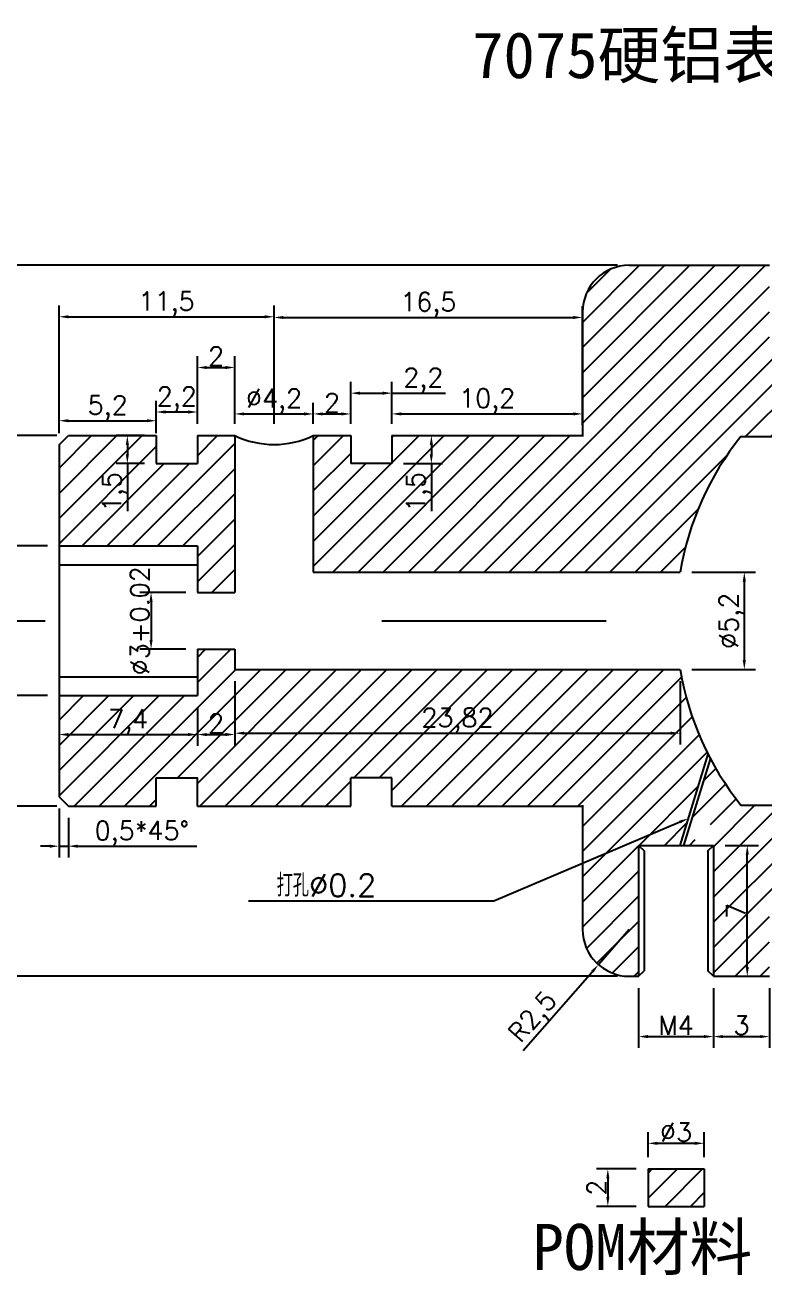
# Model space of a CAD drawing. Header units: millimetres. Extents: x 6817 to 15937, y -5221 to -164.
# Drawn here: x 9620 to 9659.5, y -1800.1 to -1733.3 of the extents above; entities that cross this region are included whole.
import ezdxf
from ezdxf import colors
from ezdxf.entities.mleader import LeaderData, LeaderLine
from ezdxf.math import Vec2, Vec3

# ---------------------------------------------------------------- set-up
doc = ezdxf.new("R2010")
doc.units = ezdxf.units.MM
doc.linetypes.add('ACAD_ISO03W100', pattern=[30, 12, -18])
doc.layers.add('图层2', color=108, linetype='Continuous')
doc.styles.get("Standard").update_dxf_attribs({"font": 'txt', "bigfont": 'gbcbig.shx'})
doc.dimstyles.new('ISO-25', dxfattribs={"dimtxt": 1, "dimasz": 0.5, "dimexe": 0.6, "dimexo": 0.625, "dimgap": 0.1, "dimtad": 1, "dimtxsty": 'Standard', "dimcen": 2.5, "dimadec": 0, "dimazin": 0, "dimtfac": 1, "dimtmove": 0, "dimatfit": 3, "dimfxl": 0, "dimarcsym": 0})

# ---------------------------------------------------------------- blocks, each defined once
blk = doc.blocks.new('*D389')
at = {"layer": 'Defpoints', "color": 0, "linetype": 'ByBlock', "transparency": 16777216}
for p in [(9652.305, -1746.144), (9606, -1784.144), (9652.305, -1784.144)]:
    blk.add_point(p, dxfattribs=at)
at = {"layer": '图层2', "color": 0, "linetype": 'ByBlock', "lineweight": -2, "transparency": 16777216}
for p, q in [((9651.68, -1746.144), (9605.4, -1746.144)), ((9606, -1746.644), (9606, -1783.644)), ((9651.68, -1784.144), (9605.4, -1784.144))]:
    blk.add_line(p, q, dxfattribs=at)
at = {"layer": '图层2', "color": 0, "linetype": 'ByBlock', "transparency": 16777216}
for points in [[(9605.917, -1746.644), (9606.083, -1746.644), (9606, -1746.144)], [(9605.917, -1783.644), (9606.083, -1783.644), (9606, -1784.144)]]:
    blk.add_solid(points, dxfattribs=at)
at = {"layer": '图层2', "color": 0, "linetype": 'ByBlock', "transparency": 16777216, "insert": (9605.4, -1765.144), "char_height": 1, "attachment_point": 5, "rotation": 90}
blk.add_mtext('%%C38', dxfattribs=at)
blk = doc.blocks.new('*D390')
at = {"layer": 'Defpoints', "color": 0, "linetype": 'ByBlock', "transparency": 16777216}
for p in [(9622.305, -1755.244), (9611.656, -1775.044), (9622.305, -1775.044)]:
    blk.add_point(p, dxfattribs=at)
at = {"layer": '图层2', "color": 0, "linetype": 'ByBlock', "lineweight": -2, "transparency": 16777216}
for p, q in [((9621.68, -1755.244), (9611.056, -1755.244)), ((9611.656, -1755.744), (9611.656, -1774.544)), ((9621.68, -1775.044), (9611.056, -1775.044))]:
    blk.add_line(p, q, dxfattribs=at)
at = {"layer": '图层2', "color": 0, "linetype": 'ByBlock', "transparency": 16777216}
for points in [[(9611.573, -1755.744), (9611.739, -1755.744), (9611.656, -1755.244)], [(9611.573, -1774.544), (9611.739, -1774.544), (9611.656, -1775.044)]]:
    blk.add_solid(points, dxfattribs=at)
at = {"layer": '图层2', "color": 0, "linetype": 'ByBlock', "transparency": 16777216, "insert": (9610.973, -1765.144), "char_height": 1, "attachment_point": 5, "rotation": 90}
blk.add_mtext('%%C19,8', dxfattribs=at)
blk = doc.blocks.new('*D289')
at = {"layer": 'Defpoints', "color": 0, "linetype": 'ByBlock', "transparency": 16777216}
for p in [(9633.305, -1748.896), (9621.805, -1755.244), (9633.305, -1755.244)]:
    blk.add_point(p, dxfattribs=at)
at = {"layer": '图层2', "color": 0, "linetype": 'ByBlock', "lineweight": -2, "transparency": 16777216}
for p, q in [((9621.805, -1754.619), (9621.805, -1748.296)), ((9633.305, -1754.619), (9633.305, -1748.296)), ((9622.305, -1748.896), (9632.805, -1748.896))]:
    blk.add_line(p, q, dxfattribs=at)
at = {"layer": '图层2', "color": 0, "linetype": 'ByBlock', "transparency": 16777216}
for points in [[(9622.305, -1748.813), (9622.305, -1748.979), (9621.805, -1748.896)], [(9632.805, -1748.813), (9632.805, -1748.979), (9633.305, -1748.896)]]:
    blk.add_solid(points, dxfattribs=at)
at = {"layer": '图层2', "color": 0, "linetype": 'ByBlock', "transparency": 16777216, "insert": (9627.555, -1748.213), "char_height": 1, "attachment_point": 5}
blk.add_mtext('11,5', dxfattribs=at)
blk = doc.blocks.new('*D391')
at = {"layer": 'Defpoints', "color": 0, "linetype": 'ByBlock', "transparency": 16777216}
for p in [(9627.005, -1754.451), (9621.805, -1755.744), (9627.005, -1755.744)]:
    blk.add_point(p, dxfattribs=at)
at = {"layer": '图层2', "color": 0, "linetype": 'ByBlock', "lineweight": -2, "transparency": 16777216}
for p, q in [((9621.805, -1755.119), (9621.805, -1753.851)), ((9627.005, -1755.119), (9627.005, -1753.851)), ((9622.305, -1754.451), (9626.505, -1754.451))]:
    blk.add_line(p, q, dxfattribs=at)
at = {"layer": '图层2', "color": 0, "linetype": 'ByBlock', "transparency": 16777216}
for points in [[(9622.305, -1754.368), (9622.305, -1754.534), (9621.805, -1754.451)], [(9626.505, -1754.368), (9626.505, -1754.534), (9627.005, -1754.451)]]:
    blk.add_solid(points, dxfattribs=at)
at = {"layer": '图层2', "color": 0, "linetype": 'ByBlock', "transparency": 16777216, "insert": (9624.405, -1753.768), "char_height": 1, "attachment_point": 5}
blk.add_mtext('5,2', dxfattribs=at)
blk = doc.blocks.new('*D392')
at = {"layer": 'Defpoints', "color": 0, "linetype": 'ByBlock', "transparency": 16777216}
for p in [(9629.205, -1753.983), (9627.005, -1755.244), (9629.205, -1755.244)]:
    blk.add_point(p, dxfattribs=at)
at = {"layer": '图层2', "color": 0, "linetype": 'ByBlock', "lineweight": -2, "transparency": 16777216}
for p, q in [((9627.005, -1754.619), (9627.005, -1753.383)), ((9629.205, -1754.619), (9629.205, -1753.383)), ((9627.505, -1753.983), (9628.705, -1753.983))]:
    blk.add_line(p, q, dxfattribs=at)
at = {"layer": '图层2', "color": 0, "linetype": 'ByBlock', "transparency": 16777216}
for points in [[(9627.505, -1753.899), (9627.505, -1754.066), (9627.005, -1753.983)], [(9628.705, -1753.899), (9628.705, -1754.066), (9629.205, -1753.983)]]:
    blk.add_solid(points, dxfattribs=at)
at = {"layer": '图层2', "color": 0, "linetype": 'ByBlock', "transparency": 16777216, "insert": (9628.105, -1753.299), "char_height": 1, "attachment_point": 5}
blk.add_mtext('2,2', dxfattribs=at)
blk = doc.blocks.new('*D393')
at = {"layer": 'Defpoints', "color": 0, "linetype": 'ByBlock', "transparency": 16777216}
for p in [(9631.205, -1751.608), (9629.205, -1755.244), (9631.205, -1755.244)]:
    blk.add_point(p, dxfattribs=at)
at = {"layer": '图层2', "color": 0, "linetype": 'ByBlock', "lineweight": -2, "transparency": 16777216}
for p, q in [((9629.205, -1754.619), (9629.205, -1751.008)), ((9629.705, -1751.608), (9630.705, -1751.608)), ((9631.205, -1754.619), (9631.205, -1751.008))]:
    blk.add_line(p, q, dxfattribs=at)
at = {"layer": '图层2', "color": 0, "linetype": 'ByBlock', "transparency": 16777216}
for points in [[(9629.705, -1751.524), (9629.705, -1751.691), (9629.205, -1751.608)], [(9630.705, -1751.524), (9630.705, -1751.691), (9631.205, -1751.608)]]:
    blk.add_solid(points, dxfattribs=at)
at = {"layer": '图层2', "color": 0, "linetype": 'ByBlock', "transparency": 16777216, "insert": (9630.205, -1751.008), "char_height": 1, "attachment_point": 5}
blk.add_mtext('2', dxfattribs=at)
blk = doc.blocks.new('*D394')
at = {"layer": 'Defpoints', "color": 0, "linetype": 'ByBlock', "transparency": 16777216}
for p in [(9635.405, -1754.088), (9631.205, -1755.244), (9635.405, -1755.244)]:
    blk.add_point(p, dxfattribs=at)
at = {"layer": '图层2', "color": 0, "linetype": 'ByBlock', "lineweight": -2, "transparency": 16777216}
for p, q in [((9631.205, -1754.619), (9631.205, -1753.488)), ((9635.405, -1754.619), (9635.405, -1753.488)), ((9631.705, -1754.088), (9634.905, -1754.088))]:
    blk.add_line(p, q, dxfattribs=at)
at = {"layer": '图层2', "color": 0, "linetype": 'ByBlock', "transparency": 16777216}
for points in [[(9631.705, -1754.005), (9631.705, -1754.171), (9631.205, -1754.088)], [(9634.905, -1754.005), (9634.905, -1754.171), (9635.405, -1754.088)]]:
    blk.add_solid(points, dxfattribs=at)
at = {"layer": '图层2', "color": 0, "linetype": 'ByBlock', "transparency": 16777216, "insert": (9633.305, -1753.405), "char_height": 1, "attachment_point": 5}
blk.add_mtext('%%C4,2', dxfattribs=at)
blk = doc.blocks.new('*D395')
at = {"layer": 'Defpoints', "color": 0, "linetype": 'ByBlock', "transparency": 16777216}
for p in [(9637.405, -1754.088), (9635.405, -1755.244), (9637.405, -1755.244)]:
    blk.add_point(p, dxfattribs=at)
at = {"layer": '图层2', "color": 0, "linetype": 'ByBlock', "lineweight": -2, "transparency": 16777216}
for p, q in [((9635.405, -1754.619), (9635.405, -1753.488)), ((9637.405, -1754.619), (9637.405, -1753.488)), ((9635.905, -1754.088), (9636.905, -1754.088))]:
    blk.add_line(p, q, dxfattribs=at)
at = {"layer": '图层2', "color": 0, "linetype": 'ByBlock', "transparency": 16777216}
for points in [[(9635.905, -1754.005), (9635.905, -1754.171), (9635.405, -1754.088)], [(9636.905, -1754.005), (9636.905, -1754.171), (9637.405, -1754.088)]]:
    blk.add_solid(points, dxfattribs=at)
at = {"layer": '图层2', "color": 0, "linetype": 'ByBlock', "transparency": 16777216, "insert": (9636.405, -1753.488), "char_height": 1, "attachment_point": 5}
blk.add_mtext('2', dxfattribs=at)
blk = doc.blocks.new('*D396')
at = {"layer": 'Defpoints', "color": 0, "linetype": 'ByBlock', "transparency": 16777216}
for p in [(9639.605, -1752.978), (9637.405, -1755.244), (9639.605, -1755.244)]:
    blk.add_point(p, dxfattribs=at)
at = {"layer": '图层2', "color": 0, "linetype": 'ByBlock', "lineweight": -2, "transparency": 16777216}
for p, q in [((9637.405, -1754.619), (9637.405, -1752.378)), ((9637.905, -1752.978), (9639.105, -1752.978)), ((9639.605, -1754.619), (9639.605, -1752.378)), ((9639.605, -1752.978), (9642.472, -1752.978))]:
    blk.add_line(p, q, dxfattribs=at)
at = {"layer": '图层2', "color": 0, "linetype": 'ByBlock', "transparency": 16777216}
for points in [[(9637.905, -1752.894), (9637.905, -1753.061), (9637.405, -1752.978)], [(9639.105, -1752.894), (9639.105, -1753.061), (9639.605, -1752.978)]]:
    blk.add_solid(points, dxfattribs=at)
at = {"layer": '图层2', "color": 0, "linetype": 'ByBlock', "transparency": 16777216, "insert": (9641.288, -1752.294), "char_height": 1, "attachment_point": 5}
blk.add_mtext('2,2', dxfattribs=at)
blk = doc.blocks.new('*D397')
at = {"layer": 'Defpoints', "color": 0, "linetype": 'ByBlock', "transparency": 16777216}
for p in [(9649.805, -1754.087), (9639.605, -1755.244), (9649.805, -1755.294)]:
    blk.add_point(p, dxfattribs=at)
at = {"layer": '图层2', "color": 0, "linetype": 'ByBlock', "lineweight": -2, "transparency": 16777216}
for p, q in [((9639.605, -1754.619), (9639.605, -1753.487)), ((9649.805, -1754.669), (9649.805, -1753.487)), ((9640.105, -1754.087), (9649.305, -1754.087))]:
    blk.add_line(p, q, dxfattribs=at)
at = {"layer": '图层2', "color": 0, "linetype": 'ByBlock', "transparency": 16777216}
for points in [[(9640.105, -1754.003), (9640.105, -1754.17), (9639.605, -1754.087)], [(9649.305, -1754.003), (9649.305, -1754.17), (9649.805, -1754.087)]]:
    blk.add_solid(points, dxfattribs=at)
at = {"layer": '图层2', "color": 0, "linetype": 'ByBlock', "transparency": 16777216, "insert": (9644.705, -1753.403), "char_height": 1, "attachment_point": 5}
blk.add_mtext('10,2', dxfattribs=at)
blk = doc.blocks.new('*D398')
at = {"layer": 'Defpoints', "color": 0, "linetype": 'ByBlock', "transparency": 16777216}
for p in [(9627.005, -1755.244), (9625.458, -1756.744), (9627.005, -1756.744)]:
    blk.add_point(p, dxfattribs=at)
at = {"layer": '图层2', "color": 0, "linetype": 'ByBlock', "lineweight": -2, "transparency": 16777216}
for p, q in [((9626.38, -1755.244), (9624.858, -1755.244)), ((9625.458, -1755.744), (9625.458, -1756.244)), ((9626.38, -1756.744), (9624.858, -1756.744)), ((9625.458, -1756.744), (9625.458, -1759.277))]:
    blk.add_line(p, q, dxfattribs=at)
at = {"layer": '图层2', "color": 0, "linetype": 'ByBlock', "transparency": 16777216}
for points in [[(9625.374, -1755.744), (9625.541, -1755.744), (9625.458, -1755.244)], [(9625.374, -1756.244), (9625.541, -1756.244), (9625.458, -1756.744)]]:
    blk.add_solid(points, dxfattribs=at)
at = {"layer": '图层2', "color": 0, "linetype": 'ByBlock', "transparency": 16777216, "insert": (9624.774, -1758.261), "char_height": 1, "attachment_point": 5, "rotation": 90}
blk.add_mtext('1,5', dxfattribs=at)
blk = doc.blocks.new('*D399')
at = {"layer": 'Defpoints', "color": 0, "linetype": 'ByBlock', "transparency": 16777216}
for p in [(9621.805, -1761.144), (9618.07, -1769.144), (9621.805, -1769.144)]:
    blk.add_point(p, dxfattribs=at)
at = {"layer": '图层2', "color": 0, "linetype": 'ByBlock', "lineweight": -2, "transparency": 16777216}
for p, q in [((9621.18, -1761.144), (9617.47, -1761.144)), ((9618.07, -1761.644), (9618.07, -1768.644)), ((9621.18, -1769.144), (9617.47, -1769.144))]:
    blk.add_line(p, q, dxfattribs=at)
at = {"layer": '图层2', "color": 0, "linetype": 'ByBlock', "transparency": 16777216}
for points in [[(9617.987, -1761.644), (9618.154, -1761.644), (9618.07, -1761.144)], [(9617.987, -1768.644), (9618.154, -1768.644), (9618.07, -1769.144)]]:
    blk.add_solid(points, dxfattribs=at)
at = {"layer": '图层2', "color": 0, "linetype": 'ByBlock', "transparency": 16777216, "insert": (9617.47, -1765.144), "char_height": 1, "attachment_point": 5, "rotation": 90}
blk.add_mtext('M8*1', dxfattribs=at)
blk = doc.blocks.new('*D405')
at = {"layer": 'Defpoints', "color": 0, "linetype": 'ByBlock', "transparency": 16777216}
for p in [(9621.805, -1769.144), (9629.205, -1769.144), (9629.205, -1771.223)]:
    blk.add_point(p, dxfattribs=at)
at = {"layer": '图层2', "color": 0, "linetype": 'ByBlock', "lineweight": -2, "transparency": 16777216}
for p, q in [((9621.805, -1769.769), (9621.805, -1771.823)), ((9629.205, -1769.769), (9629.205, -1771.823)), ((9622.305, -1771.223), (9628.705, -1771.223))]:
    blk.add_line(p, q, dxfattribs=at)
at = {"layer": '图层2', "color": 0, "linetype": 'ByBlock', "transparency": 16777216}
for points in [[(9622.305, -1771.139), (9622.305, -1771.306), (9621.805, -1771.223)], [(9628.705, -1771.139), (9628.705, -1771.306), (9629.205, -1771.223)]]:
    blk.add_solid(points, dxfattribs=at)
at = {"layer": '图层2', "color": 0, "linetype": 'ByBlock', "transparency": 16777216, "insert": (9625.505, -1770.539), "char_height": 1, "attachment_point": 5}
blk.add_mtext('7,4', dxfattribs=at)
blk = doc.blocks.new('*D406')
at = {"layer": 'Defpoints', "color": 0, "linetype": 'ByBlock', "transparency": 16777216}
for p in [(9631.205, -1767.744), (9629.205, -1769.144), (9631.205, -1771.223)]:
    blk.add_point(p, dxfattribs=at)
at = {"layer": '图层2', "color": 0, "linetype": 'ByBlock', "lineweight": -2, "transparency": 16777216}
for p, q in [((9631.205, -1768.369), (9631.205, -1771.823)), ((9629.205, -1769.769), (9629.205, -1771.823)), ((9629.705, -1771.223), (9630.705, -1771.223))]:
    blk.add_line(p, q, dxfattribs=at)
at = {"layer": '图层2', "color": 0, "linetype": 'ByBlock', "transparency": 16777216}
for points in [[(9629.705, -1771.139), (9629.705, -1771.306), (9629.205, -1771.223)], [(9630.705, -1771.139), (9630.705, -1771.306), (9631.205, -1771.223)]]:
    blk.add_solid(points, dxfattribs=at)
at = {"layer": '图层2', "color": 0, "linetype": 'ByBlock', "transparency": 16777216, "insert": (9630.205, -1770.623), "char_height": 1, "attachment_point": 5}
blk.add_mtext('2', dxfattribs=at)
blk = doc.blocks.new('*D407')
at = {"layer": 'Defpoints', "color": 0, "linetype": 'ByBlock', "transparency": 16777216}
for p in [(9631.205, -1767.744), (9655.022, -1767.744), (9655.022, -1771.151)]:
    blk.add_point(p, dxfattribs=at)
at = {"layer": '图层2', "color": 0, "linetype": 'ByBlock', "lineweight": -2, "transparency": 16777216}
for p, q in [((9631.205, -1768.369), (9631.205, -1771.751)), ((9655.022, -1768.369), (9655.022, -1771.751)), ((9631.705, -1771.151), (9654.522, -1771.151))]:
    blk.add_line(p, q, dxfattribs=at)
at = {"layer": '图层2', "color": 0, "linetype": 'ByBlock', "transparency": 16777216}
for points in [[(9631.705, -1771.068), (9631.705, -1771.235), (9631.205, -1771.151)], [(9654.522, -1771.068), (9654.522, -1771.235), (9655.022, -1771.151)]]:
    blk.add_solid(points, dxfattribs=at)
at = {"layer": '图层2', "color": 0, "linetype": 'ByBlock', "transparency": 16777216, "insert": (9643.113, -1770.468), "char_height": 1, "attachment_point": 5}
blk.add_mtext('23,82', dxfattribs=at)
blk = doc.blocks.new('*D408')
at = {"layer": 'Defpoints', "color": 0, "linetype": 'ByBlock', "transparency": 16777216}
for p in [(9629.205, -1763.624), (9626.727, -1766.664), (9629.205, -1766.664)]:
    blk.add_point(p, dxfattribs=at)
at = {"layer": '图层2', "color": 0, "linetype": 'ByBlock', "lineweight": -2, "transparency": 16777216}
for p, q in [((9628.58, -1763.624), (9626.127, -1763.624)), ((9626.727, -1764.124), (9626.727, -1766.164)), ((9628.58, -1766.664), (9626.127, -1766.664))]:
    blk.add_line(p, q, dxfattribs=at)
at = {"layer": '图层2', "color": 0, "linetype": 'ByBlock', "transparency": 16777216}
for points in [[(9626.644, -1764.124), (9626.81, -1764.124), (9626.727, -1763.624)], [(9626.644, -1766.164), (9626.81, -1766.164), (9626.727, -1766.664)]]:
    blk.add_solid(points, dxfattribs=at)
at = {"layer": '图层2', "color": 0, "linetype": 'ByBlock', "transparency": 16777216, "insert": (9626.127, -1765.144), "char_height": 1, "attachment_point": 5, "rotation": 90}
blk.add_mtext('%%C3+0.02', dxfattribs=at)
blk = doc.blocks.new('*D409')
at = {"layer": 'Defpoints', "color": 0, "linetype": 'ByBlock', "transparency": 16777216}
for p in [(9655.022, -1762.544), (9655.022, -1767.744), (9658.455, -1767.744)]:
    blk.add_point(p, dxfattribs=at)
at = {"layer": '图层2', "color": 0, "linetype": 'ByBlock', "lineweight": -2, "transparency": 16777216}
for p, q in [((9655.647, -1762.544), (9659.055, -1762.544)), ((9658.455, -1763.044), (9658.455, -1767.244)), ((9655.647, -1767.744), (9659.055, -1767.744))]:
    blk.add_line(p, q, dxfattribs=at)
at = {"layer": '图层2', "color": 0, "linetype": 'ByBlock', "transparency": 16777216}
for points in [[(9658.372, -1763.044), (9658.539, -1763.044), (9658.455, -1762.544)], [(9658.372, -1767.244), (9658.539, -1767.244), (9658.455, -1767.744)]]:
    blk.add_solid(points, dxfattribs=at)
at = {"layer": '图层2', "color": 0, "linetype": 'ByBlock', "transparency": 16777216, "insert": (9657.772, -1765.144), "char_height": 1, "attachment_point": 5, "rotation": 90}
blk.add_mtext('%%C5,2', dxfattribs=at)
blk = doc.blocks.new('*D411')
at = {"layer": 'Defpoints', "color": 0, "linetype": 'ByBlock', "transparency": 16777216}
for p in [(9621.805, -1774.544), (9622.305, -1775.044), (9622.305, -1777.189)]:
    blk.add_point(p, dxfattribs=at)
at = {"layer": '图层2', "color": 0, "linetype": 'ByBlock', "lineweight": -2, "transparency": 16777216}
for p, q in [((9621.805, -1775.169), (9621.805, -1777.789)), ((9622.305, -1775.669), (9622.305, -1777.789)), ((9621.305, -1777.189), (9620.805, -1777.189)), ((9621.805, -1777.189), (9622.305, -1777.189)), ((9622.805, -1777.189), (9629.172, -1777.189))]:
    blk.add_line(p, q, dxfattribs=at)
at = {"layer": '图层2', "color": 0, "linetype": 'ByBlock', "transparency": 16777216}
for points in [[(9621.305, -1777.106), (9621.305, -1777.273), (9621.805, -1777.189)], [(9622.805, -1777.106), (9622.805, -1777.273), (9622.305, -1777.189)]]:
    blk.add_solid(points, dxfattribs=at)
at = {"layer": '图层2', "color": 0, "linetype": 'ByBlock', "transparency": 16777216, "insert": (9626.238, -1776.506), "char_height": 1, "attachment_point": 5}
blk.add_mtext('0,5*45%%D', dxfattribs=at)
blk = doc.blocks.new('*D412')
at = {"layer": 'Defpoints', "color": 0, "linetype": 'ByBlock', "transparency": 16777216}
for p in [(9652.805, -1784.144), (9656.805, -1784.144), (9656.805, -1787.365)]:
    blk.add_point(p, dxfattribs=at)
at = {"layer": '图层2', "color": 0, "linetype": 'ByBlock', "lineweight": -2, "transparency": 16777216}
for p, q in [((9652.805, -1784.769), (9652.805, -1787.965)), ((9656.805, -1784.769), (9656.805, -1787.965)), ((9653.305, -1787.365), (9656.305, -1787.365))]:
    blk.add_line(p, q, dxfattribs=at)
at = {"layer": '图层2', "color": 0, "linetype": 'ByBlock', "transparency": 16777216}
for points in [[(9653.305, -1787.282), (9653.305, -1787.449), (9652.805, -1787.365)], [(9656.305, -1787.282), (9656.305, -1787.449), (9656.805, -1787.365)]]:
    blk.add_solid(points, dxfattribs=at)
at = {"layer": '图层2', "color": 0, "linetype": 'ByBlock', "transparency": 16777216, "insert": (9654.805, -1786.765), "char_height": 1, "attachment_point": 5}
blk.add_mtext('M4', dxfattribs=at)
blk = doc.blocks.new('*D413')
at = {"layer": 'Defpoints', "color": 0, "linetype": 'ByBlock', "transparency": 16777216}
for p in [(9656.805, -1777.144), (9658.614, -1777.144), (9656.805, -1784.144)]:
    blk.add_point(p, dxfattribs=at)
at = {"layer": '图层2', "color": 0, "linetype": 'ByBlock', "lineweight": -2, "transparency": 16777216}
for p, q in [((9657.43, -1777.144), (9659.214, -1777.144)), ((9658.614, -1783.644), (9658.614, -1777.644)), ((9657.43, -1784.144), (9659.214, -1784.144))]:
    blk.add_line(p, q, dxfattribs=at)
at = {"layer": '图层2', "color": 0, "linetype": 'ByBlock', "transparency": 16777216}
for points in [[(9658.531, -1777.644), (9658.697, -1777.644), (9658.614, -1777.144)], [(9658.531, -1783.644), (9658.697, -1783.644), (9658.614, -1784.144)]]:
    blk.add_solid(points, dxfattribs=at)
at = {"layer": '图层2', "color": 0, "linetype": 'ByBlock', "transparency": 16777216, "insert": (9658.014, -1780.644), "char_height": 1, "attachment_point": 5, "rotation": 90}
blk.add_mtext('7', dxfattribs=at)
blk = doc.blocks.new('*D415')
at = {"layer": 'Defpoints', "color": 0, "linetype": 'ByBlock', "transparency": 16777216}
for p in [(9656.805, -1784.144), (9659.805, -1784.144), (9659.805, -1787.365)]:
    blk.add_point(p, dxfattribs=at)
at = {"layer": '图层2', "color": 0, "linetype": 'ByBlock', "lineweight": -2, "transparency": 16777216}
for p, q in [((9656.805, -1784.769), (9656.805, -1787.965)), ((9659.805, -1784.769), (9659.805, -1787.965)), ((9657.305, -1787.365), (9659.305, -1787.365))]:
    blk.add_line(p, q, dxfattribs=at)
at = {"layer": '图层2', "color": 0, "linetype": 'ByBlock', "transparency": 16777216}
for points in [[(9657.305, -1787.282), (9657.305, -1787.449), (9656.805, -1787.365)], [(9659.305, -1787.282), (9659.305, -1787.449), (9659.805, -1787.365)]]:
    blk.add_solid(points, dxfattribs=at)
at = {"layer": '图层2', "color": 0, "linetype": 'ByBlock', "transparency": 16777216, "insert": (9658.305, -1786.765), "char_height": 1, "attachment_point": 5}
blk.add_mtext('3', dxfattribs=at)
blk = doc.blocks.new('*D421')
at = {"layer": 'Defpoints', "color": 0, "linetype": 'ByBlock', "transparency": 16777216}
for p in [(9639.605, -1755.244), (9639.605, -1756.744), (9641.717, -1756.744)]:
    blk.add_point(p, dxfattribs=at)
at = {"layer": '图层2', "color": 0, "linetype": 'ByBlock', "lineweight": -2, "transparency": 16777216}
for p, q in [((9640.23, -1755.244), (9642.317, -1755.244)), ((9641.717, -1755.744), (9641.717, -1756.244)), ((9640.23, -1756.744), (9642.317, -1756.744)), ((9641.717, -1756.744), (9641.717, -1759.277))]:
    blk.add_line(p, q, dxfattribs=at)
at = {"layer": '图层2', "color": 0, "linetype": 'ByBlock', "transparency": 16777216}
for points in [[(9641.634, -1755.744), (9641.801, -1755.744), (9641.717, -1755.244)], [(9641.634, -1756.244), (9641.801, -1756.244), (9641.717, -1756.744)]]:
    blk.add_solid(points, dxfattribs=at)
at = {"layer": '图层2', "color": 0, "linetype": 'ByBlock', "transparency": 16777216, "insert": (9641.034, -1758.261), "char_height": 1, "attachment_point": 5, "rotation": 90}
blk.add_mtext('1,5', dxfattribs=at)
blk = doc.blocks.new('*D422')
at = {"layer": 'Defpoints', "color": 0, "linetype": 'ByBlock', "transparency": 16777216}
for p in [(9652.305, -1781.644), (9650.655, -1783.522)]:
    blk.add_point(p, dxfattribs=at)
at = {"layer": '图层2', "color": 0, "linetype": 'ByBlock', "lineweight": -2, "transparency": 16777216}
for p, q in [((9652.305, -1781.644), (9650.655, -1783.522)), ((9646.623, -1788.108), (9650.324, -1783.897))]:
    blk.add_line(p, q, dxfattribs=at)
at = {"layer": '图层2', "color": 0, "linetype": 'ByBlock', "transparency": 16777216}
blk.add_solid([(9650.262, -1783.842), (9650.387, -1783.952), (9650.655, -1783.522)], dxfattribs=at)
at = {"layer": '图层2', "color": 0, "linetype": 'ByBlock', "transparency": 16777216, "insert": (9647.221, -1786.392), "char_height": 1, "attachment_point": 5, "rotation": 48.68456}
blk.add_mtext('R2,5', dxfattribs=at)
blk = doc.blocks.new('*D486')
at = {"layer": 'Defpoints', "color": 0, "linetype": 'ByBlock', "transparency": 16777216}
for p in [(9653.305, -1794.438), (9651.156, -1796.438), (9653.305, -1796.438)]:
    blk.add_point(p, dxfattribs=at)
at = {"layer": '图层2', "color": 0, "linetype": 'ByBlock', "lineweight": -2, "transparency": 16777216}
for p, q in [((9652.68, -1794.438), (9650.556, -1794.438)), ((9651.156, -1794.938), (9651.156, -1795.938)), ((9652.68, -1796.438), (9650.556, -1796.438))]:
    blk.add_line(p, q, dxfattribs=at)
at = {"layer": '图层2', "color": 0, "linetype": 'ByBlock', "transparency": 16777216}
for points in [[(9651.072, -1794.938), (9651.239, -1794.938), (9651.156, -1794.438)], [(9651.072, -1795.938), (9651.239, -1795.938), (9651.156, -1796.438)]]:
    blk.add_solid(points, dxfattribs=at)
at = {"layer": '图层2', "color": 0, "linetype": 'ByBlock', "transparency": 16777216, "insert": (9650.556, -1795.438), "char_height": 1, "attachment_point": 5, "rotation": 90}
blk.add_mtext('2', dxfattribs=at)
blk = doc.blocks.new('*D487')
at = {"layer": 'Defpoints', "color": 0, "linetype": 'ByBlock', "transparency": 16777216}
for p in [(9656.305, -1793.069), (9653.305, -1794.438), (9656.305, -1794.438)]:
    blk.add_point(p, dxfattribs=at)
at = {"layer": '图层2', "color": 0, "linetype": 'ByBlock', "lineweight": -2, "transparency": 16777216}
for p, q in [((9653.305, -1793.813), (9653.305, -1792.469)), ((9653.805, -1793.069), (9655.805, -1793.069)), ((9656.305, -1793.813), (9656.305, -1792.469))]:
    blk.add_line(p, q, dxfattribs=at)
at = {"layer": '图层2', "color": 0, "linetype": 'ByBlock', "transparency": 16777216}
for points in [[(9653.805, -1792.986), (9653.805, -1793.153), (9653.305, -1793.069)], [(9655.805, -1792.986), (9655.805, -1793.153), (9656.305, -1793.069)]]:
    blk.add_solid(points, dxfattribs=at)
at = {"layer": '图层2', "color": 0, "linetype": 'ByBlock', "transparency": 16777216, "insert": (9654.805, -1792.469), "char_height": 1, "attachment_point": 5}
blk.add_mtext('%%C3', dxfattribs=at)
blk = doc.blocks.new('*D296')
at = {"layer": 'Defpoints', "color": 0, "linetype": 'ByBlock', "transparency": 16777216}
for p in [(9649.805, -1748.933), (9649.805, -1754.669), (9633.305, -1755.244)]:
    blk.add_point(p, dxfattribs=at)
at = {"layer": '图层2', "color": 0, "linetype": 'ByBlock', "lineweight": -2, "transparency": 16777216}
for p, q in [((9633.305, -1754.619), (9633.305, -1748.333)), ((9633.805, -1748.933), (9649.305, -1748.933)), ((9649.805, -1754.044), (9649.805, -1748.333))]:
    blk.add_line(p, q, dxfattribs=at)
at = {"layer": '图层2', "color": 0, "linetype": 'ByBlock', "transparency": 16777216}
for points in [[(9633.805, -1748.849), (9633.805, -1749.016), (9633.305, -1748.933)], [(9649.305, -1748.849), (9649.305, -1749.016), (9649.805, -1748.933)]]:
    blk.add_solid(points, dxfattribs=at)
at = {"layer": '图层2', "color": 0, "linetype": 'ByBlock', "transparency": 16777216, "insert": (9641.555, -1748.249), "char_height": 1, "attachment_point": 5}
blk.add_mtext('16,5', dxfattribs=at)

msp = doc.modelspace()

# ---------------------------------------------------------------- hatches: boundary and pattern name
at = {"layer": '图层2', "linetype": 'ByBlock'}
h = msp.add_hatch(dxfattribs=at)
h.set_pattern_fill('ANSI31', color=4, scale=0.3)
h.set_pattern_definition([(45, (7550.7779, 821.9623), (-0.6735192, 0.6735192), [])])
h.paths.add_polyline_path([(9658.277, -1755.294), (9674.805, -1755.294), (9674.805, -1754.294), (9689.805, -1754.294), (9689.805, -1750.644), (9689.305, -1750.144), (9687.805, -1750.144), (9687.805, -1752.744), (9684.605, -1752.744), (9684.605, -1750.144), (9659.805, -1750.144), (9659.805, -1746.144), (9652.305, -1746.144, 0.414214), (9649.805, -1748.644), (9649.805, -1755.244), (9639.605, -1755.244), (9639.605, -1756.744), (9637.405, -1756.744), (9637.405, -1755.244), (9635.405, -1755.244), (9635.405, -1762.544), (9655.022, -1762.544, -0.128583)])
h.paths.add_polyline_path([(9622.305, -1755.244), (9621.805, -1755.744), (9621.805, -1761.144), (9629.205, -1761.144), (9629.205, -1763.624), (9631.205, -1763.624), (9631.205, -1755.244), (9629.205, -1755.244), (9629.205, -1756.744), (9627.005, -1756.744), (9627.005, -1755.244)])
edge = h.paths.add_edge_path()
edge.add_line((9656.006, -1777.144), (9656.805, -1777.144))
edge.add_line((9656.805, -1777.144), (9656.805, -1784.144))
edge.add_line((9656.805, -1784.144), (9659.805, -1784.144))
edge.add_line((9659.805, -1784.144), (9659.805, -1780.144))
edge.add_line((9659.805, -1780.144), (9684.605, -1780.144))
edge.add_line((9684.605, -1780.144), (9684.605, -1777.544))
edge.add_line((9684.605, -1777.544), (9687.805, -1777.544))
edge.add_line((9687.805, -1777.544), (9687.805, -1780.144))
edge.add_line((9687.805, -1780.144), (9689.305, -1780.144))
edge.add_line((9689.305, -1780.144), (9689.805, -1779.644))
edge.add_line((9689.805, -1779.644), (9689.805, -1775.994))
edge.add_line((9689.805, -1775.994), (9674.805, -1775.994))
edge.add_line((9674.805, -1775.994), (9674.805, -1774.994))
edge.add_line((9674.805, -1774.994), (9658.277, -1774.994))
edge.add_arc((9670.512, -1765.144), 15.707, 215.23507, 218.83619, ccw=False)
edge.add_line((9657.683, -1774.206), (9656.006, -1777.144))
edge = h.paths.add_edge_path()
edge.add_line((9656.65, -1772.531), (9655.226, -1777.144))
edge.add_line((9655.226, -1777.144), (9655.661, -1777.144))
edge.add_line((9655.661, -1777.144), (9657.494, -1773.932))
edge.add_arc((9670.512, -1765.144), 15.707, 208.05174, 214.02097, ccw=False)
edge = h.paths.add_edge_path()
edge.add_line((9655.017, -1777.144), (9656.519, -1772.278))
edge.add_arc((9670.512, -1765.144), 15.707, 189.5279, 207.01429, ccw=False)
edge.add_line((9655.022, -1767.744), (9631.205, -1767.744))
edge.add_line((9631.205, -1767.744), (9631.205, -1766.664))
edge.add_line((9631.205, -1766.664), (9629.205, -1766.664))
edge.add_line((9629.205, -1766.664), (9629.205, -1769.144))
edge.add_line((9629.205, -1769.144), (9621.805, -1769.144))
edge.add_line((9621.805, -1769.144), (9621.805, -1775.044))
edge.add_line((9621.805, -1775.044), (9627.005, -1775.044))
edge.add_line((9627.005, -1775.044), (9627.005, -1773.544))
edge.add_line((9627.005, -1773.544), (9629.205, -1773.544))
edge.add_line((9629.205, -1773.544), (9629.205, -1775.044))
edge.add_line((9629.205, -1775.044), (9637.405, -1775.044))
edge.add_line((9637.405, -1775.044), (9637.405, -1773.544))
edge.add_line((9637.405, -1773.544), (9639.605, -1773.544))
edge.add_line((9639.605, -1773.544), (9639.605, -1775.044))
edge.add_line((9639.605, -1775.044), (9649.805, -1775.044))
edge.add_line((9649.805, -1775.044), (9649.805, -1781.644))
edge.add_arc((9652.305, -1781.644), 2.5, 180, 270)
edge.add_line((9652.305, -1784.144), (9652.805, -1784.144))
edge.add_line((9652.805, -1784.144), (9652.805, -1777.144))
edge.add_line((9652.805, -1777.144), (9655.017, -1777.144))
h = msp.add_hatch(dxfattribs=at)
h.set_pattern_fill('ANSI31', color=4, scale=0.3)
h.set_pattern_definition([(45, (7550.7779, 820.1395), (-0.6735192, 0.6735192), [])])
h.paths.add_polyline_path([(9653.305, -1796.438), (9656.305, -1796.438), (9656.305, -1794.438), (9653.305, -1794.438)])

# ---------------------------------------------------------------- linework, layer by layer
at = {"color": 1, "linetype": 'ACAD_ISO03W100'}
msp.add_line((9579.066, -1765.144), (10040.413, -1765.144), dxfattribs=at)
at = {"layer": '图层2', "color": 2, "linetype": 'ByBlock'}
for p, q in [((9652.305, -1746.144), (9659.805, -1746.144)), ((9649.805, -1748.644), (9649.805, -1755.294)), ((9621.805, -1755.744), (9622.305, -1755.244)), ((9622.305, -1755.244), (9627.005, -1755.244)), ((9627.005, -1755.244), (9627.005, -1756.744)), ((9629.205, -1755.244), (9629.205, -1756.744)), ((9629.205, -1755.244), (9631.205, -1755.244)), ((9631.205, -1755.244), (9631.205, -1763.624)), ((9635.405, -1755.244), (9635.405, -1762.544)), ((9635.405, -1755.244), (9637.405, -1755.244)), ((9637.405, -1755.244), (9637.405, -1756.744)), ((9639.605, -1755.244), (9649.805, -1755.244)), ((9639.605, -1755.244), (9639.605, -1756.744)), ((9658.277, -1755.294), (9674.805, -1755.294)), ((9621.805, -1755.744), (9621.805, -1774.544)), ((9627.005, -1756.744), (9629.205, -1756.744)), ((9639.605, -1756.744), (9637.405, -1756.744)), ((9621.805, -1761.144), (9629.205, -1761.144)), ((9629.205, -1761.144), (9629.205, -1763.624)), ((9635.405, -1762.544), (9655.022, -1762.544)), ((9629.205, -1763.624), (9631.205, -1763.624)), ((9629.205, -1766.664), (9629.205, -1769.144)), ((9629.205, -1766.664), (9631.205, -1766.664)), ((9631.205, -1766.664), (9631.205, -1767.744)), ((9631.205, -1767.744), (9655.022, -1767.744)), ((9621.805, -1769.144), (9629.205, -1769.144)), ((9627.005, -1775.044), (9627.005, -1773.544)), ((9627.005, -1773.544), (9629.205, -1773.544)), ((9629.205, -1775.044), (9629.205, -1773.544)), ((9637.405, -1775.044), (9637.405, -1773.544)), ((9639.605, -1773.544), (9637.405, -1773.544)), ((9639.605, -1775.044), (9639.605, -1773.544)), ((9621.805, -1774.544), (9622.305, -1775.044)), ((9622.305, -1775.044), (9627.005, -1775.044)), ((9629.205, -1775.044), (9637.405, -1775.044)), ((9639.605, -1775.044), (9649.805, -1775.044)), ((9649.805, -1774.994), (9649.805, -1781.644)), ((9658.277, -1774.994), (9674.805, -1774.994)), ((9652.805, -1777.144), (9652.805, -1784.144)), ((9652.805, -1777.144), (9656.805, -1777.144)), ((9656.805, -1777.144), (9656.805, -1784.144)), ((9652.305, -1784.144), (9652.805, -1784.144)), ((9656.805, -1784.144), (9659.805, -1784.144)), ((9653.305, -1794.438), (9653.305, -1796.438)), ((9653.305, -1794.438), (9656.305, -1794.438)), ((9656.305, -1794.438), (9656.305, -1796.438)), ((9653.305, -1796.438), (9656.305, -1796.438))]:
    msp.add_line(p, q, dxfattribs=at)
at = {"layer": '图层2', "color": 4, "linetype": 'ByBlock'}
for p, q in [((9621.805, -1762.144), (9629.205, -1762.144)), ((9621.805, -1768.144), (9629.205, -1768.144)), ((9652.805, -1777.144), (9653.105, -1777.444)), ((9653.105, -1777.444), (9653.105, -1783.844)), ((9656.505, -1777.444), (9656.805, -1777.144)), ((9656.505, -1777.444), (9656.505, -1783.844)), ((9652.805, -1784.144), (9653.105, -1783.844)), ((9656.805, -1784.144), (9656.505, -1783.844))]:
    msp.add_line(p, q, dxfattribs=at)
at = {"layer": '图层2', "color": 3, "linetype": 'ByBlock'}
for p, q in [((9655.017, -1777.144), (9656.519, -1772.278)), ((9655.226, -1777.144), (9656.65, -1772.531))]:
    msp.add_line(p, q, dxfattribs=at)
at = {"layer": '图层2', "color": 6, "linetype": 'ByBlock'}
for p, q in [((9652.805, -1784.144), (9652.805, -1784.144)), ((9656.805, -1784.144), (9656.805, -1784.144))]:
    msp.add_line(p, q, dxfattribs=at)
at = {"layer": '图层2', "color": 2, "linetype": 'ByBlock'}
for centre, radius, start, end in [((9652.305, -1748.644), 2.5, 90, 180), ((9670.512, -1765.144), 15.707, 141.16381, 170.4721), ((9670.512, -1765.144), 15.707, 189.5279, 218.83619), ((9652.305, -1781.644), 2.5, 180, 270)]:
    msp.add_arc(centre, radius, start, end, dxfattribs=at)
at = {"layer": '图层2', "color": 6, "linetype": 'ByBlock'}
msp.add_arc((9633.305, -1750.891), 4.833, 244.24728, 295.75272, dxfattribs=at)

# ---------------------------------------------------------------- texts
at = {"color": 2, "char_height": 2.46562, "width": 38.16509, "attachment_point": 1}
for s, insert in [('{\\fSimSun|b0|i0|c134|p2;7075硬铝表面氧化发黑}', (9643.896, -1733.674)), ('{\\fSimSun|b0|i0|c134|p2;POM材料}', (9647.125, -1797.376))]:
    msp.add_mtext(s, dxfattribs=dict(at, insert=insert))

# ---------------------------------------------------------------- dimensions: what is measured, and where the dimension line sits
at = {"layer": '图层2', "color": 3, "linetype": 'ByBlock'}
for base, p1, p2, text, picture, middle in [((9606, -1784.144), (9652.305, -1746.144), (9652.305, -1784.144), '%%C<>', '*D389', (9605.4, -1765.144)), ((9611.656, -1775.044), (9622.305, -1755.244), (9622.305, -1775.044), '%%C<>', '*D390', (9610.973, -1765.144)), ((9618.07, -1769.144), (9621.805, -1761.144), (9621.805, -1769.144), 'M8*1', '*D399', (9617.47, -1765.144)), ((9658.455, -1767.744), (9655.022, -1762.544), (9655.022, -1767.744), '%%C<>', '*D409', (9657.772, -1765.144))]:
    dim = msp.add_linear_dim(base=base, p1=p1, p2=p2, angle=90, text=text, dimstyle='ISO-25', dxfattribs=at)
    dim.commit()
    dim.dimension.update_dxf_attribs({"geometry": picture, "text_midpoint": middle})
for base, p1, p2, picture, middle in [((9633.305, -1748.896), (9621.805, -1755.244), (9633.305, -1755.244), '*D289', (9627.555, -1748.213)), ((9649.805, -1748.933), (9633.305, -1755.244), (9649.805, -1754.669), '*D296', (9641.555, -1748.249)), ((9631.205, -1751.608), (9629.205, -1755.244), (9631.205, -1755.244), '*D393', (9630.205, -1751.008)), ((9639.605, -1752.978), (9637.405, -1755.244), (9639.605, -1755.244), '*D396', (9641.288, -1752.294)), ((9637.405, -1754.088), (9635.405, -1755.244), (9637.405, -1755.244), '*D395', (9636.405, -1753.488)), ((9649.805, -1754.087), (9639.605, -1755.244), (9649.805, -1755.294), '*D397', (9644.705, -1753.403)), ((9627.005, -1754.451), (9621.805, -1755.744), (9627.005, -1755.744), '*D391', (9624.405, -1753.768)), ((9631.205, -1771.223), (9629.205, -1769.144), (9631.205, -1767.744), '*D406', (9630.205, -1770.623)), ((9655.022, -1771.151), (9631.205, -1767.744), (9655.022, -1767.744), '*D407', (9643.113, -1770.468)), ((9629.205, -1771.223), (9621.805, -1769.144), (9629.205, -1769.144), '*D405', (9625.505, -1770.539)), ((9659.805, -1787.365), (9656.805, -1784.144), (9659.805, -1784.144), '*D415', (9658.305, -1786.765))]:
    dim = msp.add_linear_dim(base=base, p1=p1, p2=p2, dimstyle='ISO-25', dxfattribs=at)
    dim.commit()
    dim.dimension.update_dxf_attribs({"geometry": picture, "text_midpoint": middle})
dim = msp.add_linear_dim(base=(9629.205, -1753.983), p1=(9627.005, -1755.244), p2=(9629.205, -1755.244), dimstyle='ISO-25', dxfattribs=at)
dim.commit()
dim.dimension.update_dxf_attribs({"geometry": '*D392', "text_midpoint": (9628.105, -1753.983), "dimtype": 160})
for base, p1, p2, text, picture, middle in [((9635.405, -1754.088), (9631.205, -1755.244), (9635.405, -1755.244), '%%C<>', '*D394', (9633.305, -1753.405)), ((9622.305, -1777.189), (9621.805, -1774.544), (9622.305, -1775.044), '<>*45%%D', '*D411', (9626.238, -1776.506)), ((9656.805, -1787.365), (9652.805, -1784.144), (9656.805, -1784.144), 'M4', '*D412', (9654.805, -1786.765)), ((9656.305, -1793.069), (9653.305, -1794.438), (9656.305, -1794.438), '%%C<>', '*D487', (9654.805, -1792.469))]:
    dim = msp.add_linear_dim(base=base, p1=p1, p2=p2, text=text, dimstyle='ISO-25', dxfattribs=at)
    dim.commit()
    dim.dimension.update_dxf_attribs({"geometry": picture, "text_midpoint": middle})
for base, p1, p2, picture, middle in [((9625.458, -1756.744), (9627.005, -1755.244), (9627.005, -1756.744), '*D398', (9624.774, -1758.261)), ((9641.717, -1756.744), (9639.605, -1755.244), (9639.605, -1756.744), '*D421', (9641.034, -1758.261)), ((9658.614, -1777.144), (9656.805, -1784.144), (9656.805, -1777.144), '*D413', (9658.014, -1780.644)), ((9651.156, -1796.438), (9653.305, -1794.438), (9653.305, -1796.438), '*D486', (9650.556, -1795.438))]:
    dim = msp.add_linear_dim(base=base, p1=p1, p2=p2, angle=90, dimstyle='ISO-25', dxfattribs=at)
    dim.commit()
    dim.dimension.update_dxf_attribs({"geometry": picture, "text_midpoint": middle})
dim = msp.add_linear_dim(base=(9626.727, -1766.664), p1=(9629.205, -1763.624), p2=(9629.205, -1766.664), angle=90, text='%%C3+0.02', dimstyle='ISO-25', dxfattribs=at)
dim.commit()
dim.dimension.update_dxf_attribs({"geometry": '*D408', "text_midpoint": (9626.727, -1765.144), "dimtype": 160})
dim = msp.add_radius_dim(center=(9652.305, -1781.644), mpoint=(9650.655, -1783.522), dimstyle='ISO-25', dxfattribs=at)
dim.commit()
dim.dimension.update_dxf_attribs({"geometry": '*D422', "text_midpoint": (9647.735, -1786.844), "dimtype": 164})

# ---------------------------------------------------------------- leaders
ml = msp.add_multileader_mtext('Standard', dxfattribs=at)
ml.set_content('打孔%%C0.2', color=3)
ml.set_leader_properties()
ml.build(insert=Vec2(0, 0))
ml.multileader.update_dxf_attribs({"text_right_attachment_type": 6, "dogleg_length": 0.36, "arrow_head_size": 0.5})
ctx = ml.context
ctx.base_point, ctx.char_height, ctx.arrow_head_size, ctx.plane_origin = Vec3(9631.679, -1779.323), 1.2, 0.5, Vec3(9657.079, -1775.265)
ctx.right_attachment, ctx.text_align_type = 6, 2
notes = []
notes.append((ctx, [(0, (1, 1, 0), (9641.133, -1780.123), (-1, 0), 0.36, [(0, [(9655.461, -1775.705), (9645.064, -1780.123)], 0, [])])]))
ctx.mtext.insert, ctx.mtext.alignment, ctx.mtext.flow_direction = Vec3(9638.773, -1778.683), 3, 5
for ctx, leaders in notes:
    for number, flags, end, landing, length, lines in leaders:
        leader = LeaderData()
        leader.index, (leader.has_last_leader_line, leader.has_dogleg_vector, leader.attachment_direction) = number, flags
        leader.last_leader_point, leader.dogleg_vector, leader.dogleg_length = Vec3(end), Vec3(landing), length
        for number, points, colour, breaks in lines:
            line = LeaderLine()
            line.index, line.vertices, line.color, line.breaks = number, Vec3.list(points), colors.encode_raw_color(colour), breaks
            leader.lines.append(line)
        ctx.leaders.append(leader)

doc.saveas('drawing.dxf')
